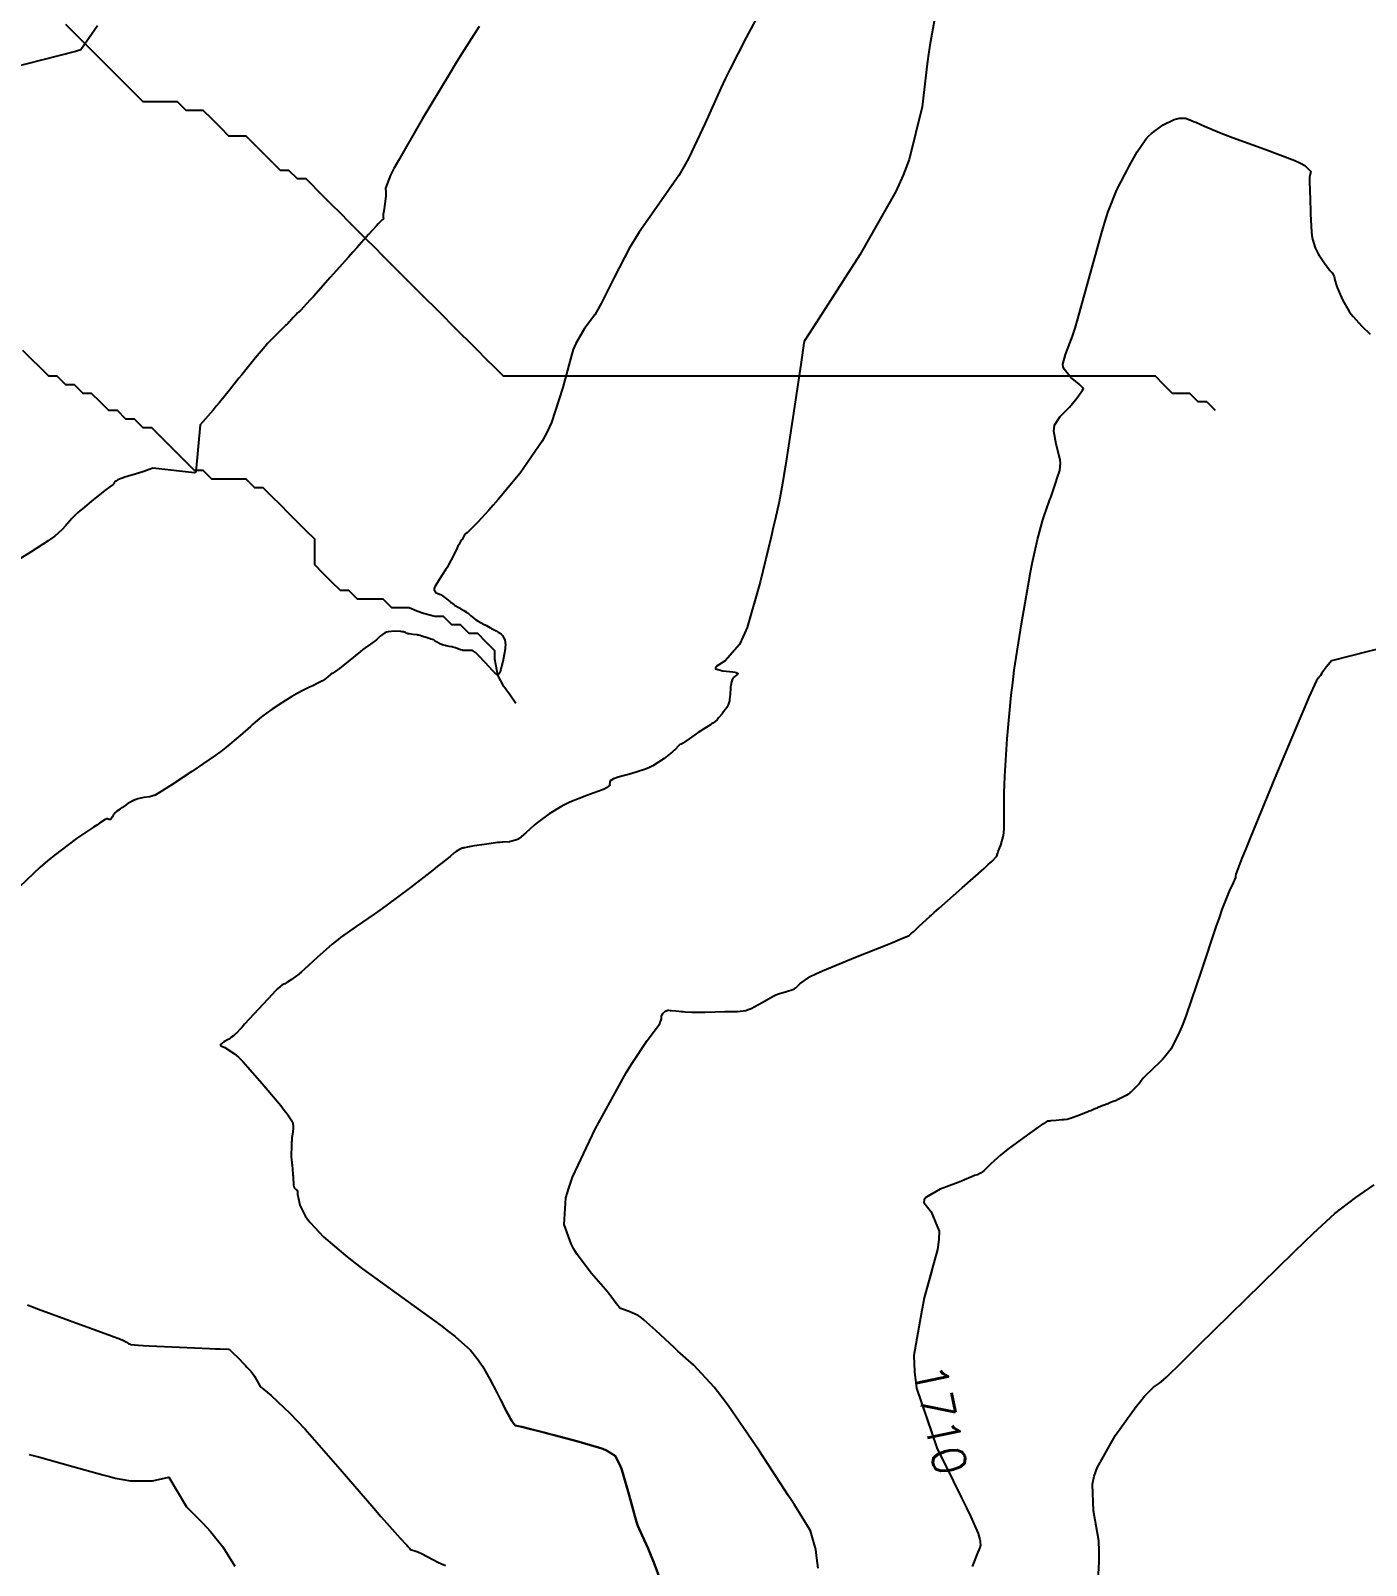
# Model space of a CAD drawing. Header units: metres. Extents: x 68 to 838477, y 94 to 1191015.
# Drawn here: x 837769.9 to 837925.6, y 1190557.3 to 1190736.2 of the extents above; entities that cross this region are included whole.
import ezdxf

# ---------------------------------------------------------------- set-up
doc = ezdxf.new("R2010")
doc.units = ezdxf.units.M
doc.header["$LTSCALE"] = 0.3
doc.layers.add('COTAS 10', color=1, linetype='Continuous')
doc.layers.add('DRENAJE', color=5, linetype='Continuous', lineweight=25)
doc.styles.get("Standard").update_dxf_attribs({"font": 'simplex.shx'})

msp = doc.modelspace()

# ---------------------------------------------------------------- linework, layer by layer
at = {"layer": 'COTAS 10'}
for points, elevation in [([(837854.98, 1190738.52), (837853.31, 1190735.4), (837851.38, 1190731.68), (837850.86, 1190730.6), (837850.34, 1190729.51), (837848.53, 1190725.4), (837846.61, 1190721.38), (837846.03, 1190720.34), (837845.44, 1190719.33), (837843.12, 1190715.96), (837840.84, 1190712.73), (837840.26, 1190711.81), (837839.71, 1190710.88), (837837.92, 1190707.43), (837836.39, 1190704.38), (837836.01, 1190703.7), (837835.64, 1190703.09), (837834.46, 1190701.47), (837833.43, 1190699.72), (837833.15, 1190699.02), (837832.88, 1190698.23), (837831.93, 1190694.62), (837830.61, 1190690.52), (837830.1, 1190689.43), (837829.53, 1190688.35), (837826.95, 1190684.62), (837824.38, 1190681.54), (837823.81, 1190680.89), (837823.31, 1190680.31), (837822.04, 1190678.93), (837821.34, 1190678.23), (837821.08, 1190677.98), (837820.86, 1190677.75), (837820.78, 1190677.67), (837820.75, 1190677.66), (837820.73, 1190677.64), (837820.63, 1190677.59), (837820.52, 1190677.51), (837820.48, 1190677.48), (837820.45, 1190677.43), (837820.34, 1190677.22), (837820.23, 1190676.97), (837820.19, 1190676.91), (837820.15, 1190676.85), (837820.01, 1190676.64), (837819.79, 1190676.26), (837819.7, 1190676.1), (837819.6, 1190675.91), (837819.18, 1190675.01), (837818.62, 1190673.94), (837818.45, 1190673.64), (837818.27, 1190673.34), (837817.54, 1190672.27), (837817, 1190671.38), (837816.94, 1190671.2), (837816.92, 1190671.04), (837817.17, 1190670.69), (837817.66, 1190670.48), (837817.79, 1190670.41), (837817.92, 1190670.33), (837818.38, 1190669.99), (837818.76, 1190669.67), (837818.84, 1190669.6), (837818.92, 1190669.54), (837819.1, 1190669.39), (837819.26, 1190669.29), (837819.31, 1190669.25), (837819.37, 1190669.21), (837819.65, 1190669.05), (837819.95, 1190668.87), (837820.03, 1190668.82), (837820.11, 1190668.77), (837820.4, 1190668.61), (837820.7, 1190668.42), (837820.79, 1190668.36), (837820.88, 1190668.29), (837821.21, 1190668.01), (837821.55, 1190667.72), (837821.64, 1190667.65), (837821.74, 1190667.58), (837822.07, 1190667.37), (837822.42, 1190667.18), (837822.52, 1190667.12), (837822.62, 1190667.06), (837823.03, 1190666.85), (837823.42, 1190666.63), (837823.52, 1190666.58), (837823.61, 1190666.53), (837823.92, 1190666.36), (837824.16, 1190666.23), (837824.27, 1190666.17), (837824.41, 1190666.09), (837824.53, 1190666.02), (837824.57, 1190665.99), (837824.6, 1190665.97), (837824.74, 1190665.86), (837824.89, 1190665.69), (837824.93, 1190665.62), (837824.98, 1190665.55), (837825.15, 1190665.21), (837825.23, 1190664.61), (837825.22, 1190664.37), (837825.19, 1190664.1), (837824.98, 1190662.87), (837824.7, 1190661.73)], 1680), ([(837854.98, 1190738.52), (837853.31, 1190735.4), (837851.38, 1190731.68), (837850.86, 1190730.6), (837850.34, 1190729.51), (837848.53, 1190725.4), (837846.61, 1190721.38), (837846.03, 1190720.34), (837845.44, 1190719.33), (837843.12, 1190715.96), (837840.84, 1190712.73), (837840.26, 1190711.81), (837839.71, 1190710.88), (837837.92, 1190707.43), (837836.39, 1190704.38), (837836.01, 1190703.7), (837835.64, 1190703.09), (837834.46, 1190701.47), (837833.43, 1190699.72), (837833.15, 1190699.02), (837832.88, 1190698.23), (837831.93, 1190694.62), (837830.61, 1190690.52), (837830.1, 1190689.43), (837829.53, 1190688.35), (837826.95, 1190684.62), (837824.92, 1190682.2)], 1680), ([(837777.71, 1190736.77), (837775.78, 1190733.97), (837775.15, 1190733.77), (837765.67, 1190731.35)], 1660), ([(837822.17, 1190736.68), (837820.12, 1190733.45), (837819.43, 1190732.32), (837818.69, 1190731.1), (837815.55, 1190725.88), (837812.77, 1190721.08), (837812.25, 1190720.12), (837811.84, 1190719.34), (837811.25, 1190717.85), (837811.31, 1190717.32), (837811.31, 1190717.13), (837811.29, 1190716.92), (837811.18, 1190716.02), (837811.05, 1190715.16), (837811.03, 1190714.98), (837811.01, 1190714.82), (837811.01, 1190714.47), (837811.02, 1190714.3), (837811.01, 1190714.27), (837810.99, 1190714.23), (837810.89, 1190714.14), (837810.56, 1190713.84), (837810.4, 1190713.68), (837810.21, 1190713.47), (837809.28, 1190712.44), (837807.92, 1190710.9), (837807.46, 1190710.38), (837806.96, 1190709.81), (837804.83, 1190707.43), (837802.86, 1190705.22), (837802.45, 1190704.77), (837802.1, 1190704.39), (837801.34, 1190703.6), (837800.98, 1190703.27), (837800.89, 1190703.17), (837800.8, 1190703.08), (837800.49, 1190702.75), (837800.23, 1190702.46), (837800.18, 1190702.4), (837800.13, 1190702.35), (837800.01, 1190702.21), (837799.93, 1190702.12), (837799.91, 1190702.09), (837799.89, 1190702.07), (837799.8, 1190701.98), (837799.72, 1190701.91), (837799.7, 1190701.89), (837799.68, 1190701.87), (837799.62, 1190701.82), (837799.43, 1190701.65), (837799.33, 1190701.56), (837799.21, 1190701.45), (837798.62, 1190700.88), (837797.79, 1190700.02), (837797.52, 1190699.72), (837797.23, 1190699.4), (837796.07, 1190698.01), (837794.83, 1190696.49), (837794.51, 1190696.08), (837794.18, 1190695.68), (837793.08, 1190694.29), (837791.91, 1190692.85), (837791.55, 1190692.42), (837791.17, 1190691.97), (837789.67, 1190690.26), (837789.18, 1190684.76), (837789.01, 1190684.67), (837784.15, 1190685.22), (837783.74, 1190685.06), (837783.1, 1190684.83), (837782.49, 1190684.63), (837782.31, 1190684.57), (837782.12, 1190684.51), (837781.41, 1190684.31), (837780.76, 1190684.11), (837780.61, 1190684.06), (837780.48, 1190684.01), (837780.09, 1190683.86), (837779.85, 1190683.71), (837779.8, 1190683.68), (837779.75, 1190683.64), (837779.66, 1190683.49), (837779.59, 1190683.36), (837779.57, 1190683.33), (837779.54, 1190683.3), (837779.4, 1190683.22), (837778.98, 1190682.92), (837778.76, 1190682.75), (837778.51, 1190682.56), (837777.25, 1190681.56), (837775.94, 1190680.48), (837775.65, 1190680.22), (837775.39, 1190679.99), (837774.71, 1190679.33), (837774.25, 1190678.81), (837774.12, 1190678.66), (837774, 1190678.52), (837773.56, 1190678), (837772.75, 1190677.29), (837772.39, 1190677.03), (837771.97, 1190676.74), (837769.97, 1190675.46), (837767.96, 1190674.22)], 1670), ([(837875.18, 1190737.31), (837874.7, 1190734.49), (837874.55, 1190733.46), (837874.4, 1190732.32), (837873.8, 1190727.31), (837872.29, 1190721.18), (837871.57, 1190719.34), (837870.72, 1190717.44), (837866.55, 1190710.06), (837862.49, 1190703.79), (837861.72, 1190702.59), (837861.09, 1190701.62), (837860.09, 1190700.06), (837860.07, 1190700.02), (837860.06, 1190700.01), (837860.06, 1190700), (837860.05, 1190699.98), (837860.05, 1190699.94), (837860.05, 1190699.92), (837860.04, 1190699.9), (837860.03, 1190699.8), (837859.81, 1190698.39), (837859.69, 1190697.55), (837859.53, 1190696.51), (837858.71, 1190691.11), (837857.86, 1190685.53), (837857.68, 1190684.39), (837857.52, 1190683.41), (837857.14, 1190681.29), (837856.67, 1190679.24), (837856.45, 1190678.3), (837856.19, 1190677.2), (837854.93, 1190671.91), (837853.39, 1190666.65), (837852.95, 1190665.57), (837852.51, 1190664.67), (837850.86, 1190662.76), (837849.8, 1190662.08), (837849.72, 1190661.94), (837849.73, 1190661.82), (837850.58, 1190661.57), (837851.74, 1190661.46), (837851.96, 1190661.43), (837852.13, 1190661.4), (837852.37, 1190661.28), (837852.28, 1190661.17), (837852.24, 1190661.14), (837852.2, 1190661.1), (837852, 1190660.98), (837851.8, 1190660.8), (837851.75, 1190660.73), (837851.71, 1190660.66), (837851.59, 1190660.32), (837851.5, 1190659.86), (837851.48, 1190659.71), (837851.47, 1190659.55), (837851.42, 1190658.88), (837851.36, 1190658.24), (837851.34, 1190658.1), (837851.32, 1190657.97), (837851.21, 1190657.63), (837851.02, 1190657.32), (837850.95, 1190657.21), (837850.86, 1190657.09), (837850.48, 1190656.58), (837850.08, 1190656.09), (837849.99, 1190655.98), (837849.91, 1190655.89), (837849.69, 1190655.67), (837849.4, 1190655.47), (837849.27, 1190655.39), (837849.13, 1190655.29), (837848.44, 1190654.88), (837847.68, 1190654.39), (837847.48, 1190654.26), (837847.29, 1190654.13), (837846.66, 1190653.67), (837846.15, 1190653.3), (837846.04, 1190653.23), (837845.94, 1190653.16), (837845.71, 1190653.05), (837845.57, 1190652.99), (837845.54, 1190652.96), (837845.5, 1190652.93), (837845.38, 1190652.79), (837845.06, 1190652.47), (837844.9, 1190652.32), (837844.7, 1190652.16), (837843.73, 1190651.37), (837842.42, 1190650.52), (837842.01, 1190650.32), (837841.58, 1190650.13), (837839.87, 1190649.58), (837838.37, 1190649.18), (837838.08, 1190649.09), (837837.84, 1190649), (837837.43, 1190648.76), (837837.39, 1190648.56), (837837.39, 1190648.51), (837837.38, 1190648.45), (837837.39, 1190648.25), (837837, 1190647.93), (837836.74, 1190647.81), (837836.42, 1190647.67), (837834.72, 1190647.05), (837832.75, 1190646.28), (837832.26, 1190646.05), (837831.8, 1190645.82), (837830.33, 1190644.93), (837829.12, 1190644.02), (837828.82, 1190643.78), (837828.53, 1190643.54), (837827.63, 1190642.71), (837826.84, 1190642.05), (837826.64, 1190641.93), (837826.43, 1190641.83), (837825.72, 1190641.66), (837824.92, 1190641.62)], 1690), ([(837874.92, 1190735.81), (837874.7, 1190734.49), (837874.55, 1190733.46), (837874.4, 1190732.32), (837873.8, 1190727.31), (837872.29, 1190721.18), (837871.57, 1190719.34), (837870.72, 1190717.44), (837866.55, 1190710.06), (837862.49, 1190703.79), (837861.72, 1190702.59), (837861.09, 1190701.62), (837860.09, 1190700.06), (837860.07, 1190700.02), (837860.06, 1190700.01), (837860.06, 1190700), (837860.05, 1190699.98), (837860.05, 1190699.94), (837860.05, 1190699.92), (837860.04, 1190699.9), (837860.03, 1190699.8), (837859.81, 1190698.39), (837859.69, 1190697.55), (837859.53, 1190696.51), (837858.71, 1190691.11), (837857.86, 1190685.53), (837857.68, 1190684.39), (837857.52, 1190683.41), (837857.14, 1190681.29), (837856.67, 1190679.24), (837856.45, 1190678.3), (837856.19, 1190677.2), (837854.93, 1190671.91), (837853.39, 1190666.65), (837852.95, 1190665.57), (837852.51, 1190664.67), (837850.86, 1190662.76), (837849.8, 1190662.08), (837849.72, 1190661.94), (837849.73, 1190661.82), (837850.58, 1190661.57), (837851.74, 1190661.46), (837851.96, 1190661.43), (837852.13, 1190661.4), (837852.37, 1190661.28), (837852.28, 1190661.17), (837852.24, 1190661.14), (837852.2, 1190661.1), (837852, 1190660.98), (837851.8, 1190660.8), (837851.75, 1190660.73), (837851.71, 1190660.66), (837851.59, 1190660.32), (837851.5, 1190659.86), (837851.48, 1190659.71), (837851.47, 1190659.55), (837851.42, 1190658.88), (837851.36, 1190658.24), (837851.34, 1190658.1), (837851.32, 1190657.97), (837851.21, 1190657.63), (837851.02, 1190657.32), (837850.95, 1190657.21), (837850.86, 1190657.09), (837850.48, 1190656.58), (837850.08, 1190656.09), (837849.99, 1190655.98), (837849.91, 1190655.89), (837849.69, 1190655.67), (837849.4, 1190655.47), (837849.27, 1190655.39), (837849.13, 1190655.29), (837848.44, 1190654.88), (837847.68, 1190654.39), (837847.48, 1190654.26), (837847.29, 1190654.13), (837846.66, 1190653.67), (837846.15, 1190653.3), (837846.04, 1190653.23), (837845.94, 1190653.16), (837845.71, 1190653.05), (837845.57, 1190652.99), (837845.54, 1190652.96), (837845.5, 1190652.93), (837845.38, 1190652.79), (837845.06, 1190652.47), (837844.9, 1190652.32), (837844.7, 1190652.16), (837843.73, 1190651.37), (837842.42, 1190650.52), (837842.01, 1190650.32), (837841.58, 1190650.13), (837839.87, 1190649.58), (837838.37, 1190649.18), (837838.08, 1190649.09), (837837.84, 1190649), (837837.43, 1190648.76), (837837.39, 1190648.56), (837837.39, 1190648.51), (837837.38, 1190648.45), (837837.39, 1190648.25), (837837, 1190647.93), (837836.74, 1190647.81), (837836.42, 1190647.67), (837834.72, 1190647.05), (837832.75, 1190646.28), (837832.26, 1190646.05), (837831.8, 1190645.82), (837830.33, 1190644.93), (837829.12, 1190644.02), (837828.82, 1190643.78), (837828.53, 1190643.54), (837827.63, 1190642.71), (837826.84, 1190642.05), (837826.64, 1190641.93), (837826.43, 1190641.83), (837825.72, 1190641.66), (837824.91, 1190641.62), (837824.63, 1190641.59), (837824.33, 1190641.56), (837823.09, 1190641.39), (837821.9, 1190641.22), (837821.64, 1190641.17), (837821.4, 1190641.14), (837820.8, 1190641.03), (837820.46, 1190640.96), (837820.39, 1190640.95), (837820.33, 1190640.93), (837820.21, 1190640.9), (837820.12, 1190640.86), (837820.08, 1190640.84), (837820.03, 1190640.82), (837819.8, 1190640.71), (837819.48, 1190640.52), (837819.37, 1190640.44), (837819.26, 1190640.36), (837818.79, 1190639.96), (837817.76, 1190639.12), (837817.3, 1190638.76), (837816.76, 1190638.34), (837814.16, 1190636.35), (837811.31, 1190634.21), (837810.61, 1190633.7), (837809.94, 1190633.22), (837807.85, 1190631.78), (837806.03, 1190630.49), (837805.54, 1190630.1), (837805.05, 1190629.71), (837803.31, 1190628.18), (837801.81, 1190626.8), (837801.46, 1190626.5), (837801.16, 1190626.24), (837800.31, 1190625.6), (837799.76, 1190625.25), (837799.64, 1190625.18), (837799.53, 1190625.12), (837799.24, 1190624.99), (837798.69, 1190624.51), (837798.41, 1190624.23), (837798.08, 1190623.89), (837796.45, 1190622.14), (837794.85, 1190620.39), (837794.55, 1190620.06), (837794.3, 1190619.79), (837793.89, 1190619.35), (837793.82, 1190619.29), (837793.79, 1190619.27), (837793.75, 1190619.23), (837793.55, 1190619.06), (837793.23, 1190618.83), (837793.12, 1190618.75), (837792.99, 1190618.67), (837792.42, 1190618.34), (837792.04, 1190618.02), (837792.03, 1190617.94), (837792.07, 1190617.87), (837792.55, 1190617.68), (837793.68, 1190616.95), (837794.12, 1190616.54), (837794.62, 1190616.04), (837796.9, 1190613.5), (837799.06, 1190610.92), (837799.47, 1190610.39), (837799.82, 1190609.95), (837800.43, 1190609.02), (837800.5, 1190608.6), (837800.5, 1190608.47), (837800.5, 1190608.34), (837800.45, 1190607.83), (837800.38, 1190607.39), (837800.37, 1190607.31), (837800.36, 1190607.23), (837800.34, 1190607.1), (837800.33, 1190606.9), (837800.33, 1190606.8), (837800.32, 1190606.67), (837800.3, 1190606), (837800.28, 1190605.28), (837800.28, 1190605.12), (837800.28, 1190604.98), (837800.3, 1190604.59), (837800.34, 1190604.25), (837800.35, 1190604.13), (837800.37, 1190604), (837800.42, 1190603.45), (837800.47, 1190602.93), (837800.48, 1190602.81), (837800.49, 1190602.7), (837800.51, 1190602.43), (837800.52, 1190602.2), (837800.52, 1190602.13), (837800.53, 1190602.05), (837800.54, 1190601.73), (837800.59, 1190601.42), (837800.61, 1190601.36), (837800.64, 1190601.3), (837800.79, 1190601.16), (837800.93, 1190601.06), (837800.95, 1190601.04), (837800.97, 1190601), (837800.99, 1190600.88), (837801.02, 1190600.56), (837801.05, 1190600.41), (837801.08, 1190600.23), (837801.3, 1190599.32), (837801.89, 1190598.08), (837802.17, 1190597.69), (837802.49, 1190597.28), (837804.04, 1190595.62), (837806.59, 1190593.44), (837807.53, 1190592.7), (837808.58, 1190591.9), (837813.22, 1190588.53), (837817.67, 1190585.3), (837818.59, 1190584.6), (837819.39, 1190583.98), (837821.17, 1190582.42), (837822.07, 1190581.28), (837822.31, 1190580.93), (837822.55, 1190580.55), (837823.41, 1190579.04), (837824.22, 1190577.48), (837824.43, 1190577.07), (837824.64, 1190576.68), (837825.33, 1190575.32), (837825.9, 1190574.28), (837826.02, 1190574.08), (837826.13, 1190573.92), (837826.39, 1190573.64), (837826.77, 1190573.55), (837826.95, 1190573.51), (837827.16, 1190573.46), (837828.18, 1190573.2), (837829.75, 1190572.8), (837830.31, 1190572.66), (837830.92, 1190572.5), (837833.56, 1190571.81), (837836.07, 1190571.08), (837836.59, 1190570.89), (837837.03, 1190570.71), (837838.02, 1190570.1), (837838.58, 1190569.05), (837838.75, 1190568.59), (837838.93, 1190568.05), (837839.64, 1190565.51), (837840.34, 1190562.94), (837840.51, 1190562.4), (837840.67, 1190561.93), (837841.16, 1190560.82), (837841.87, 1190559.28), (837842.18, 1190558.53), (837842.52, 1190557.65), (837844.15, 1190553.3)], 1690), ([(837861.68, 1190557.01), (837861.54, 1190558.18), (837861.39, 1190559.18), (837860.8, 1190561.36), (837859.5, 1190563.43), (837858.91, 1190564.36), (837858.21, 1190565.44), (837854.84, 1190570.63), (837851.21, 1190575.94), (837850.35, 1190577.09), (837849.55, 1190578.11), (837847.2, 1190580.67), (837845.34, 1190582.3), (837844.86, 1190582.74), (837844.39, 1190583.18), (837842.78, 1190584.71), (837841.38, 1190585.96), (837841.04, 1190586.22), (837840.71, 1190586.44), (837839.67, 1190586.9), (837838.87, 1190587.17), (837838.69, 1190587.26), (837838.54, 1190587.37), (837838.13, 1190587.84), (837837.53, 1190588.7), (837837.24, 1190589.05), (837836.91, 1190589.46), (837835.27, 1190591.33), (837833.59, 1190593.54), (837833.22, 1190594.17), (837832.89, 1190594.79), (837832.07, 1190597.07), (837832.29, 1190600.16), (837832.62, 1190601.3), (837833.07, 1190602.56), (837835.68, 1190608.15), (837838.67, 1190613.61), (837839.36, 1190614.8), (837839.99, 1190615.86), (837841.76, 1190618.49), (837842.86, 1190619.93), (837843.06, 1190620.23), (837843.22, 1190620.48), (837843.43, 1190621.03), (837843.41, 1190621.28), (837843.42, 1190621.35), (837843.45, 1190621.42), (837843.61, 1190621.67), (837843.81, 1190621.86), (837843.86, 1190621.9), (837843.9, 1190621.93), (837844.03, 1190622), (837844.12, 1190622.01), (837844.15, 1190622.02), (837844.17, 1190622.02), (837844.24, 1190622.03), (837844.42, 1190622.01), (837844.5, 1190622.01), (837844.6, 1190622), (837845.1, 1190621.94), (837845.74, 1190621.88), (837845.94, 1190621.86), (837846.15, 1190621.85), (837846.96, 1190621.81), (837847.9, 1190621.79), (837848.19, 1190621.79), (837848.49, 1190621.8), (837849.66, 1190621.84), (837850.82, 1190621.89), (837851.11, 1190621.89), (837851.39, 1190621.89), (837852.3, 1190621.87), (837853.24, 1190622.01), (837853.54, 1190622.11), (837853.86, 1190622.24), (837855.15, 1190622.93), (837856.44, 1190623.66), (837856.76, 1190623.81), (837857.06, 1190623.94), (837858, 1190624.21), (837858.74, 1190624.43), (837858.91, 1190624.52), (837859.07, 1190624.63), (837859.53, 1190625.12), (837860.75, 1190625.94), (837861.4, 1190626.26), (837862.17, 1190626.61), (837866.05, 1190628.22), (837869.89, 1190629.74), (837870.63, 1190630.04), (837871.24, 1190630.29), (837872.29, 1190630.75), (837872.55, 1190630.99), (837872.67, 1190631.1), (837872.81, 1190631.22), (837873.46, 1190631.82), (837874.7, 1190632.94), (837875.21, 1190633.4), (837875.79, 1190633.92), (837878.48, 1190636.3), (837881.03, 1190638.56), (837881.51, 1190639), (837881.9, 1190639.36), (837882.51, 1190639.98), (837882.57, 1190640.24), (837882.61, 1190640.36), (837882.67, 1190640.51), (837882.98, 1190641.27), (837883.27, 1190642.38), (837883.32, 1190642.76), (837883.35, 1190643.16), (837883.35, 1190644.89), (837883.34, 1190647.4), (837883.38, 1190648.3), (837883.42, 1190649.3), (837883.7, 1190653.67), (837884.18, 1190658.74), (837884.35, 1190660.19), (837884.54, 1190661.65), (837885.36, 1190667.08), (837886.22, 1190671.97), (837886.43, 1190673.08), (837886.63, 1190674.1), (837887.25, 1190676.9), (837887.75, 1190678.76), (837887.86, 1190679.18), (837887.98, 1190679.55), (837888.31, 1190680.54), (837888.61, 1190681.31), (837888.69, 1190681.54), (837888.78, 1190681.78), (837889.1, 1190682.72), (837889.42, 1190683.67), (837889.5, 1190683.91), (837889.58, 1190684.14), (837889.83, 1190684.92), (837889.91, 1190685.83), (837889.87, 1190686.15), (837889.82, 1190686.5), (837889.41, 1190687.99), (837889.14, 1190689.51), (837889.17, 1190689.87), (837889.24, 1190690.22), (837889.88, 1190691.24), (837890.74, 1190692.09), (837890.96, 1190692.33), (837891.17, 1190692.56), (837891.84, 1190693.38), (837892.33, 1190694.05), (837892.42, 1190694.18), (837892.49, 1190694.29), (837892.6, 1190694.51), (837892.37, 1190694.74), (837892.23, 1190694.87), (837892.05, 1190695.02), (837891.13, 1190695.77), (837890.33, 1190696.74), (837890.24, 1190697.03), (837890.2, 1190697.33), (837890.5, 1190698.47), (837891.33, 1190700.61), (837891.62, 1190701.53), (837891.94, 1190702.6), (837893.32, 1190707.66), (837894.76, 1190712.84), (837895.11, 1190713.99), (837895.45, 1190715.01), (837896.5, 1190717.66), (837897.43, 1190719.45), (837897.68, 1190719.94), (837897.94, 1190720.41), (837898.85, 1190722.08), (837899.86, 1190723.55), (837900.18, 1190723.91), (837900.51, 1190724.23), (837901.87, 1190725.21), (837903.16, 1190725.83), (837903.46, 1190725.93), (837903.73, 1190726), (837904.5, 1190725.99), (837905.2, 1190725.72), (837905.43, 1190725.62), (837905.68, 1190725.52), (837906.69, 1190725.06), (837908.44, 1190724.34), (837909.16, 1190724.07), (837909.97, 1190723.76), (837913.73, 1190722.4), (837917.23, 1190721.05), (837917.88, 1190720.75), (837918.4, 1190720.48), (837919.11, 1190719.77), (837918.97, 1190719.28), (837918.95, 1190719.14), (837918.94, 1190719.01), (837918.94, 1190718.51), (837918.98, 1190717.64), (837918.99, 1190717.27), (837919.01, 1190716.84), (837919.06, 1190714.82), (837919.17, 1190712.76), (837919.22, 1190712.31), (837919.28, 1190711.91), (837919.58, 1190710.89), (837919.96, 1190710.2), (837920.08, 1190710), (837920.2, 1190709.81), (837920.68, 1190709.11), (837921.12, 1190708.51), (837921.23, 1190708.38), (837921.32, 1190708.26), (837921.56, 1190707.96), (837921.73, 1190707.71), (837921.76, 1190707.62), (837921.8, 1190707.53), (837921.9, 1190707.13), (837922.08, 1190706.51), (837922.17, 1190706.27), (837922.28, 1190706.01), (837922.8, 1190704.83), (837923.53, 1190703.53), (837923.77, 1190703.2), (837924.02, 1190702.87), (837925.05, 1190701.75), (837926, 1190700.83)], 1700), ([(837824.92, 1190665.64), (837824.93, 1190665.62), (837824.98, 1190665.55), (837825.15, 1190665.21), (837825.23, 1190664.61), (837825.22, 1190664.37), (837825.19, 1190664.1), (837824.98, 1190662.87), (837824.7, 1190661.73), (837824.63, 1190661.51), (837824.57, 1190661.34), (837824.37, 1190661.08), (837824.04, 1190661.32), (837823.9, 1190661.46), (837823.72, 1190661.63), (837822.9, 1190662.52), (837822.07, 1190663.41), (837821.89, 1190663.58), (837821.74, 1190663.72), (837821.39, 1190663.94), (837821.16, 1190663.95), (837821.09, 1190663.95), (837821.01, 1190663.95), (837820.69, 1190663.95), (837820.37, 1190663.96), (837820.29, 1190663.97), (837820.22, 1190663.98), (837820.01, 1190664.03), (837819.81, 1190664.11), (837819.75, 1190664.13), (837819.68, 1190664.16), (837819.41, 1190664.25), (837819.12, 1190664.34), (837819.04, 1190664.37), (837818.96, 1190664.39), (837818.68, 1190664.44), (837818.39, 1190664.49), (837818.31, 1190664.51), (837818.23, 1190664.53), (837817.91, 1190664.62), (837817.61, 1190664.73), (837817.53, 1190664.76), (837817.46, 1190664.8), (837817.21, 1190664.97), (837816.99, 1190665.12), (837816.94, 1190665.16), (837816.89, 1190665.18), (837816.73, 1190665.24), (837816.53, 1190665.29), (837816.45, 1190665.31), (837816.37, 1190665.34), (837815.99, 1190665.46), (837815.62, 1190665.59), (837815.54, 1190665.62), (837815.47, 1190665.64), (837815.32, 1190665.7), (837815.14, 1190665.74), (837815.05, 1190665.75), (837814.96, 1190665.77), (837814.5, 1190665.83), (837814.06, 1190665.89), (837813.98, 1190665.9), (837813.91, 1190665.91), (837813.79, 1190665.92), (837813.76, 1190665.94), (837813.74, 1190665.95), (837813.71, 1190665.97), (837813.6, 1190666.04), (837813.32, 1190666.12), (837813.2, 1190666.14), (837813.05, 1190666.16), (837812.33, 1190666.2), (837811.56, 1190666.14), (837811.37, 1190666.08), (837811.19, 1190666.02), (837810.65, 1190665.64), (837810.2, 1190665.21), (837810.07, 1190665.1), (837809.95, 1190665), (837809.51, 1190664.7), (837808.88, 1190664.26), (837808.63, 1190664.07), (837808.35, 1190663.85), (837807.09, 1190662.84), (837805.89, 1190661.87), (837805.66, 1190661.69), (837805.46, 1190661.54), (837805.11, 1190661.3), (837804.98, 1190661.23), (837804.93, 1190661.19), (837804.86, 1190661.14), (837804.56, 1190660.88), (837804.17, 1190660.57), (837804.04, 1190660.49), (837803.91, 1190660.41), (837803.38, 1190660.13), (837802.78, 1190659.84), (837802.6, 1190659.76), (837802.42, 1190659.67), (837801.72, 1190659.34), (837800.88, 1190658.9), (837800.61, 1190658.75), (837800.33, 1190658.58), (837799.18, 1190657.87), (837798.06, 1190657.12), (837797.79, 1190656.94), (837797.55, 1190656.77), (837796.82, 1190656.22), (837796.08, 1190655.59), (837795.82, 1190655.36), (837795.54, 1190655.11), (837794.34, 1190654.03), (837792.66, 1190652.64), (837792.07, 1190652.2), (837791.43, 1190651.73), (837788.69, 1190649.86), (837786.16, 1190648.2), (837785.65, 1190647.87), (837785.23, 1190647.6), (837784.41, 1190647.09), (837784.05, 1190646.96), (837783.91, 1190646.94), (837783.77, 1190646.91), (837783.12, 1190646.83), (837782.39, 1190646.68), (837782.19, 1190646.6), (837781.98, 1190646.52), (837781.25, 1190646.11), (837780.61, 1190645.67), (837780.46, 1190645.57), (837780.33, 1190645.47), (837779.95, 1190645.21), (837779.7, 1190644.98), (837779.63, 1190644.91), (837779.58, 1190644.84), (837779.41, 1190644.54), (837779.26, 1190644.3), (837779.22, 1190644.26), (837779.18, 1190644.24), (837779.03, 1190644.26), (837778.88, 1190644.33), (837778.83, 1190644.33), (837778.78, 1190644.32), (837778.59, 1190644.24), (837777.95, 1190643.82), (837777.63, 1190643.61), (837777.23, 1190643.35), (837775.27, 1190642.04), (837772.66, 1190640.08), (837771.87, 1190639.42), (837771.04, 1190638.69), (837767.8, 1190635.62)], 1680), ([(837928.05, 1190664.43), (837921.48, 1190662.75), (837921.15, 1190662.34), (837920.88, 1190662.01), (837920.38, 1190661.32), (837920.26, 1190661.11), (837920.24, 1190661.06), (837920.21, 1190661.03), (837920.15, 1190660.96), (837920.06, 1190660.88), (837920.02, 1190660.83), (837919.97, 1190660.77), (837919.76, 1190660.47), (837918.86, 1190658.5), (837918.38, 1190657.39), (837917.81, 1190656.04), (837914.91, 1190649.1), (837912.05, 1190642.18), (837911.51, 1190640.84), (837911.06, 1190639.75), (837910.35, 1190637.88), (837910.33, 1190637.67), (837910.33, 1190637.62), (837910.32, 1190637.59), (837910.32, 1190637.5), (837910.2, 1190637.24), (837910.13, 1190637.08), (837910.04, 1190636.89), (837909.58, 1190635.92), (837908.72, 1190633.75), (837908.39, 1190632.81), (837908.01, 1190631.73), (837906.3, 1190626.58), (837904.56, 1190621.47), (837904.16, 1190620.42), (837903.8, 1190619.51), (837902.83, 1190617.53), (837902.05, 1190616.56), (837901.81, 1190616.3), (837901.57, 1190616.04), (837900.62, 1190615.12), (837899.8, 1190614.36), (837899.64, 1190614.19), (837899.5, 1190614.05), (837899.23, 1190613.7), (837899.08, 1190613.45), (837899.01, 1190613.37), (837898.93, 1190613.28), (837898.56, 1190612.89), (837898.17, 1190612.52), (837898.08, 1190612.45), (837898, 1190612.38), (837897.78, 1190612.21), (837897.56, 1190612.09), (837897.48, 1190612.05), (837897.4, 1190612), (837897.04, 1190611.81), (837896.65, 1190611.62), (837896.54, 1190611.57), (837896.44, 1190611.52), (837896.07, 1190611.38), (837895.68, 1190611.23), (837895.55, 1190611.18), (837895.42, 1190611.13), (837894.89, 1190610.92), (837894.38, 1190610.71), (837894.27, 1190610.67), (837894.16, 1190610.62), (837893.84, 1190610.48), (837893.44, 1190610.31), (837893.27, 1190610.25), (837893.09, 1190610.17), (837892.24, 1190609.84), (837891.39, 1190609.52), (837891.21, 1190609.46), (837891.05, 1190609.41), (837890.68, 1190609.3), (837890.35, 1190609.26), (837890.22, 1190609.25), (837890.07, 1190609.24), (837889.4, 1190609.17), (837888.78, 1190609.12), (837888.66, 1190609.11), (837888.56, 1190609.1), (837888.4, 1190609.09), (837888.39, 1190609.09), (837888.38, 1190609.09), (837888.36, 1190609.09), (837887.92, 1190608.8), (837887.66, 1190608.62), (837887.33, 1190608.39), (837885.64, 1190607.21), (837883.78, 1190605.85), (837883.34, 1190605.5), (837882.95, 1190605.18), (837881.81, 1190604.13), (837881.02, 1190603.36), (837880.84, 1190603.21), (837880.68, 1190603.08), (837880.23, 1190602.85), (837879.91, 1190602.77), (837879.82, 1190602.74), (837879.74, 1190602.7), (837879.46, 1190602.55), (837878.75, 1190602.24), (837878.4, 1190602.1), (837877.98, 1190601.93), (837875.9, 1190601.17), (837874.21, 1190600.21), (837874.03, 1190599.92), (837873.98, 1190599.63), (837874.86, 1190598.52), (837875.78, 1190596.29), (837875.75, 1190595.29), (837875.6, 1190594.12), (837874.04, 1190588.52), (837873.54, 1190585.76), (837872.83, 1190581.78), (837872.9, 1190579.89), (837873.15, 1190577.98), (837875.51, 1190571.02), (837877.42, 1190567.17), (837878.39, 1190565.21), (837878.96, 1190564.03), (837879.43, 1190563.04), (837880.31, 1190561.02), (837880.51, 1190560.33), (837880.54, 1190560.17), (837880.57, 1190560.04), (837880.59, 1190559.67), (837880.53, 1190559.4), (837880.5, 1190559.31), (837880.46, 1190559.22), (837880.28, 1190558.88), (837879.63, 1190557.18)], 1710), ([(837861.68, 1190557.01), (837861.54, 1190558.18), (837861.39, 1190559.18), (837860.8, 1190561.36), (837859.5, 1190563.43), (837858.91, 1190564.36), (837858.21, 1190565.44), (837854.84, 1190570.63), (837851.21, 1190575.94), (837850.35, 1190577.09), (837849.55, 1190578.11), (837847.2, 1190580.67), (837845.34, 1190582.3), (837844.86, 1190582.74), (837844.39, 1190583.18), (837842.78, 1190584.71), (837841.38, 1190585.96), (837841.04, 1190586.22), (837840.71, 1190586.44), (837839.67, 1190586.9), (837838.87, 1190587.17), (837838.69, 1190587.26), (837838.54, 1190587.37), (837838.13, 1190587.84), (837837.53, 1190588.7), (837837.24, 1190589.05), (837836.91, 1190589.46), (837835.27, 1190591.33), (837833.59, 1190593.54), (837833.22, 1190594.17), (837832.89, 1190594.79), (837832.07, 1190597.07), (837832.29, 1190600.16), (837832.62, 1190601.3), (837833.07, 1190602.56), (837835.68, 1190608.15), (837838.67, 1190613.61), (837839.36, 1190614.8), (837839.99, 1190615.86), (837841.76, 1190618.49), (837842.86, 1190619.93), (837843.06, 1190620.23), (837843.22, 1190620.48), (837843.43, 1190621.03), (837843.41, 1190621.28), (837843.42, 1190621.35), (837843.45, 1190621.42), (837843.61, 1190621.67), (837843.81, 1190621.86), (837843.86, 1190621.9), (837843.9, 1190621.93), (837844.03, 1190622), (837844.12, 1190622.01), (837844.15, 1190622.02), (837844.17, 1190622.02), (837844.24, 1190622.03), (837844.42, 1190622.01), (837844.5, 1190622.01), (837844.6, 1190622), (837845.1, 1190621.94), (837845.74, 1190621.88), (837845.94, 1190621.86), (837846.15, 1190621.85), (837846.96, 1190621.81), (837847.9, 1190621.79), (837848.19, 1190621.79), (837848.49, 1190621.8), (837849.66, 1190621.84), (837850.82, 1190621.89), (837851.11, 1190621.89), (837851.39, 1190621.89), (837852.3, 1190621.87), (837853.24, 1190622.01), (837853.54, 1190622.11), (837853.86, 1190622.24), (837855.15, 1190622.93), (837856.44, 1190623.66), (837856.76, 1190623.81), (837857.06, 1190623.94), (837858, 1190624.21), (837858.74, 1190624.43), (837858.91, 1190624.52), (837859.07, 1190624.63), (837859.53, 1190625.12), (837860.75, 1190625.94), (837861.4, 1190626.26), (837862.17, 1190626.61), (837866.05, 1190628.22), (837869.89, 1190629.74), (837870.63, 1190630.04), (837871.24, 1190630.29), (837872.29, 1190630.75), (837872.55, 1190630.99), (837872.67, 1190631.1), (837872.81, 1190631.22), (837873.46, 1190631.82), (837874.7, 1190632.94), (837874.92, 1190633.15)], 1700), ([(837874.92, 1190600.61), (837874.21, 1190600.21), (837874.03, 1190599.92), (837873.98, 1190599.63), (837874.86, 1190598.52), (837874.92, 1190598.38)], 1710), ([(837894.11, 1190552.23), (837894.44, 1190557.69), (837894.42, 1190558.98), (837894.37, 1190560.17), (837893.78, 1190563.68), (837893.63, 1190566.78), (837893.85, 1190567.72), (837894.18, 1190568.7), (837896.32, 1190572.51), (837898.75, 1190575.83), (837899.27, 1190576.49), (837899.71, 1190577.04), (837900.75, 1190578.09), (837901.33, 1190578.47), (837901.49, 1190578.59), (837901.66, 1190578.72), (837902.26, 1190579.25), (837904.04, 1190581), (837904.95, 1190581.9), (837906.05, 1190582.98), (837911.51, 1190588.35), (837917.15, 1190593.87), (837918.35, 1190595.03), (837919.4, 1190596.04), (837921.89, 1190598.35), (837924.33, 1190600.19), (837925.34, 1190600.9), (837926.49, 1190601.69)], 1720), ([(837874.92, 1190591.7), (837874.04, 1190588.52), (837873.54, 1190585.76), (837872.83, 1190581.78), (837872.9, 1190579.89), (837873.15, 1190577.98), (837874.92, 1190572.76)], 1710), ([(837769.55, 1190587.68), (837770.13, 1190587.45), (837770.84, 1190587.18), (837774.45, 1190585.85), (837779.34, 1190584.08), (837780.4, 1190583.7), (837780.66, 1190583.59), (837780.73, 1190583.55), (837780.81, 1190583.51), (837781.09, 1190583.35), (837781.33, 1190583.19), (837781.39, 1190583.16), (837781.44, 1190583.13), (837781.56, 1190583.05), (837782.48, 1190582.98), (837783.03, 1190582.95), (837783.71, 1190582.91), (837787.24, 1190582.75), (837790.77, 1190582.6), (837791.45, 1190582.57), (837792, 1190582.55), (837792.95, 1190582.51), (837793.19, 1190582.35), (837793.3, 1190582.25), (837793.43, 1190582.13), (837794.08, 1190581.5), (837794.78, 1190580.78), (837794.95, 1190580.6), (837795.11, 1190580.44), (837795.6, 1190579.91), (837795.92, 1190579.49), (837795.98, 1190579.39), (837796.67, 1190578.16), (837797.94, 1190577.11), (837800.16, 1190575.04), (837800.98, 1190574.17), (837801.9, 1190573.18), (837805.98, 1190568.54), (837809.9, 1190563.98), (837810.72, 1190563.03), (837811.42, 1190562.23), (837812.98, 1190560.48), (837813.64, 1190559.79), (837813.77, 1190559.65), (837813.87, 1190559.52), (837814.08, 1190559.27), (837814.19, 1190559.17), (837814.24, 1190559.15), (837814.3, 1190559.12), (837814.58, 1190559.05), (837815.03, 1190558.9), (837815.2, 1190558.82), (837815.38, 1190558.74), (837816.19, 1190558.32), (837817.37, 1190557.71), (837817.79, 1190557.51), (837818.26, 1190557.29)], 1680), ([(837844.15, 1190553.3), (837842.52, 1190557.65), (837842.18, 1190558.53), (837841.87, 1190559.28), (837841.16, 1190560.82), (837840.67, 1190561.93), (837840.51, 1190562.4), (837840.34, 1190562.94), (837839.64, 1190565.51), (837838.93, 1190568.05), (837838.75, 1190568.59), (837838.58, 1190569.05), (837838.02, 1190570.1), (837837.03, 1190570.71), (837836.59, 1190570.89), (837836.07, 1190571.08), (837833.56, 1190571.81), (837830.92, 1190572.5), (837830.31, 1190572.66), (837829.75, 1190572.8), (837828.18, 1190573.2), (837827.16, 1190573.46), (837826.95, 1190573.51), (837826.77, 1190573.55), (837826.39, 1190573.64), (837826.13, 1190573.92), (837826.02, 1190574.08), (837825.9, 1190574.28), (837825.33, 1190575.32), (837824.92, 1190576.12)], 1690), ([(837769.75, 1190570.26), (837770.84, 1190569.97), (837774.83, 1190568.83), (837778.32, 1190567.86), (837779.09, 1190567.67), (837779.78, 1190567.5), (837781.53, 1190567.17), (837784.11, 1190567.16), (837786.03, 1190567.59), (837788.08, 1190564.14), (837789.95, 1190562.29), (837790.42, 1190561.79), (837790.87, 1190561.28), (837792.3, 1190559.49), (837793.69, 1190557.23)], 1670)]:
    msp.add_lwpolyline(points, dxfattribs=dict(at, elevation=elevation))
at = {"layer": 'DRENAJE'}
for points in [[(837907.98, 1190691.92, 0), (837906.98, 1190692.92, 0), (837905.98, 1190692.92, 0), (837904.98, 1190693.92, 0), (837902.98, 1190693.92, 0), (837901.98, 1190694.92, 0), (837900.98, 1190695.92, 0), (837825.01, 1190695.92, 0), (837824.01, 1190696.92, 0), (837823.01, 1190697.92, 0), (837822.01, 1190698.92, 0), (837821.01, 1190699.92, 0), (837820.01, 1190700.92, 0), (837819.01, 1190701.92, 0), (837818.01, 1190702.92, 0), (837817.01, 1190703.92, 0), (837816.01, 1190704.91, 0), (837812.01, 1190708.91, 0), (837811.01, 1190709.91, 0), (837810.01, 1190710.91, 0), (837809.01, 1190711.91, 0), (837808.01, 1190712.91, 0), (837807.01, 1190713.91, 0), (837806.01, 1190714.91, 0), (837805.01, 1190715.91, 0), (837804.01, 1190716.91, 0), (837802.01, 1190718.91, 0), (837801.01, 1190718.91, 0), (837800.01, 1190719.91, 0), (837799.01, 1190719.91, 0), (837798.01, 1190720.91, 0), (837797.02, 1190721.91, 0), (837796.02, 1190722.91, 0), (837795.02, 1190723.91, 0), (837793.02, 1190723.91, 0), (837792.02, 1190724.91, 0), (837791.02, 1190725.91, 0), (837790.02, 1190726.91, 0), (837788.02, 1190726.91, 0), (837787.02, 1190727.91, 0), (837783.02, 1190727.91, 0), (837782.02, 1190728.91, 0), (837780.02, 1190730.91, 0), (837779.02, 1190731.91, 0), (837778.02, 1190732.91, 0), (837777.02, 1190733.91, 0), (837776.02, 1190734.9, 0), (837775.02, 1190735.9, 0), (837774.02, 1190736.9, 0)], [(837826.45, 1190657.77, 0), (837825.8, 1190658.76, 0), (837825.04, 1190659.74, 0), (837824.37, 1190661.08, 0), (837824.01, 1190662.93, 0), (837824.01, 1190663.93, 0), (837823.01, 1190664.93, 0), (837822.01, 1190665.93, 0), (837821.01, 1190665.93, 0), (837820.01, 1190666.93, 0), (837819.01, 1190666.93, 0), (837818.01, 1190667.93, 0), (837817.01, 1190667.93, 0), (837815.71, 1190668.25, 0), (837814.9, 1190668.53, 0), (837814.01, 1190668.93, 0), (837812.01, 1190668.93, 0), (837811.01, 1190669.93, 0), (837808.01, 1190669.93, 0), (837807.01, 1190670.93, 0), (837806.01, 1190670.93, 0), (837805.01, 1190671.93, 0), (837804.01, 1190672.93, 0), (837803.01, 1190673.93, 0), (837803.01, 1190676.92, 0), (837802.01, 1190677.92, 0), (837801.01, 1190678.92, 0), (837800.01, 1190679.92, 0), (837799.01, 1190680.92, 0), (837798.01, 1190681.92, 0), (837797.02, 1190682.92, 0), (837796.02, 1190682.92, 0), (837795.02, 1190683.92, 0), (837791.02, 1190683.92, 0), (837790.02, 1190684.92, 0), (837789.02, 1190684.92, 0), (837788.02, 1190685.92, 0), (837787.02, 1190686.92, 0), (837786.02, 1190687.92, 0), (837785.02, 1190688.92, 0), (837784.02, 1190689.92, 0), (837783.02, 1190689.92, 0), (837782.02, 1190690.92, 0), (837781.02, 1190690.92, 0), (837780.02, 1190691.92, 0), (837779.02, 1190691.92, 0), (837778.02, 1190692.92, 0), (837777.02, 1190693.92, 0), (837776.02, 1190693.92, 0), (837775.02, 1190694.92, 0), (837774.02, 1190694.92, 0), (837773.02, 1190695.92, 0), (837772.02, 1190695.92, 0), (837771.02, 1190696.92, 0), (837770.02, 1190697.92, 0), (837769.02, 1190698.92, 0)]]:
    msp.add_polyline3d(points, dxfattribs=at)

# ---------------------------------------------------------------- texts
at = {"layer": 'COTAS 10', "insert": (837872.74, 1190580.31, 1710), "char_height": 3.8, "attachment_point": 7, "rotation": 281.7923}
msp.add_mtext('1710', dxfattribs=at)
msp.add_mtext('1710', dxfattribs=at)

doc.saveas('drawing.dxf')
